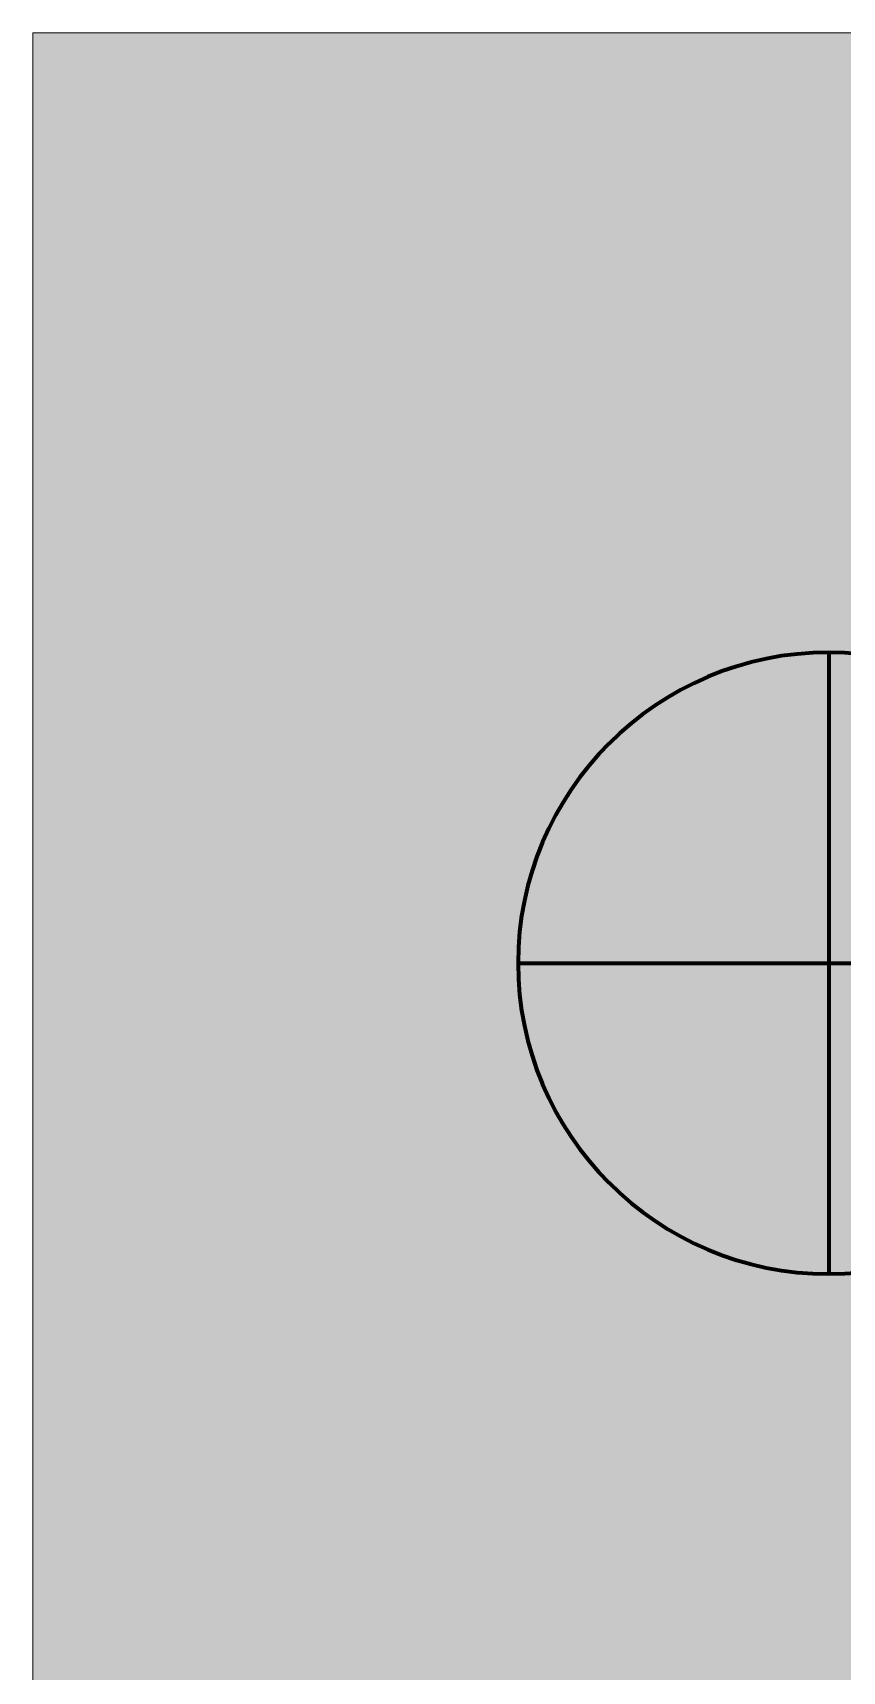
# Model space of a CAD drawing. Header units: inches. Extents: x -1481 to -429, y -1676 to -696.
# Drawn here: x -669.2 to -643.1, y -748.5 to -695.7 of the extents above; entities that cross this region are included whole.
import ezdxf

# ---------------------------------------------------------------- set-up
doc = ezdxf.new("R2010")
doc.units = ezdxf.units.IN
doc.header["$MEASUREMENT"] = 0
doc.layers.add('Layer 1', color=7, linetype='Continuous')

# ---------------------------------------------------------------- blocks, each defined once
blk = doc.blocks.new('block 2')
at = {"layer": 'Layer 1', "true_color": 0x009344}
h = blk.add_hatch(color=114, dxfattribs=at)
h.dxf.hatch_style = 2
h.paths.add_polyline_path([(-429.175, -985.727), (-669.175, -985.727), (-669.175, -695.727), (-429.175, -695.727)])
at = {"layer": 'Layer 1', "true_color": 0x008345}
h = blk.add_hatch(color=116, dxfattribs=at)
h.dxf.hatch_style = 2
h.paths.add_polyline_path([(-429.175, -751.646), (-669.175, -751.646), (-669.175, -695.727), (-429.175, -695.727)])
at = {"layer": 'Layer 1', "lineweight": 0}
for points in [[(-429.175, -985.727), (-669.175, -985.727), (-669.175, -695.727), (-429.175, -695.727), (-429.175, -985.727)], [(-429.175, -751.646), (-669.175, -751.646), (-669.175, -695.727), (-429.175, -695.727), (-429.175, -751.646)]]:
    blk.add_lwpolyline(points, dxfattribs=at)
blk = doc.blocks.new('block 3')
at = {"layer": 'Layer 1', "color": 109, "lineweight": 120, "true_color": 0x166634}
for points in [[(-643.517, -715.699), (-643.517, -735.734)], [(-653.535, -725.716), (-633.499, -725.716)]]:
    blk.add_lwpolyline(points, dxfattribs=at)
blk.add_open_spline([(-633.499, -725.716), (-633.499, -731.249), (-637.984, -735.734), (-643.517, -735.734), (-649.05, -735.734), (-653.535, -731.249), (-653.535, -725.716), (-653.535, -720.184), (-649.05, -715.699), (-643.517, -715.699), (-637.984, -715.699), (-633.499, -720.184), (-633.499, -725.716)], degree=3, knots=[0, 0, 0, 0, 1, 1, 1, 2, 2, 2, 3, 3, 3, 4, 4, 4, 4], dxfattribs=at)

msp = doc.modelspace()

# ---------------------------------------------------------------- block references
at = {"layer": 'Layer 1'}
for name in ['block 2', 'block 3']:
    msp.add_blockref(name, (0, 0), dxfattribs=at)

doc.saveas('drawing.dxf')
